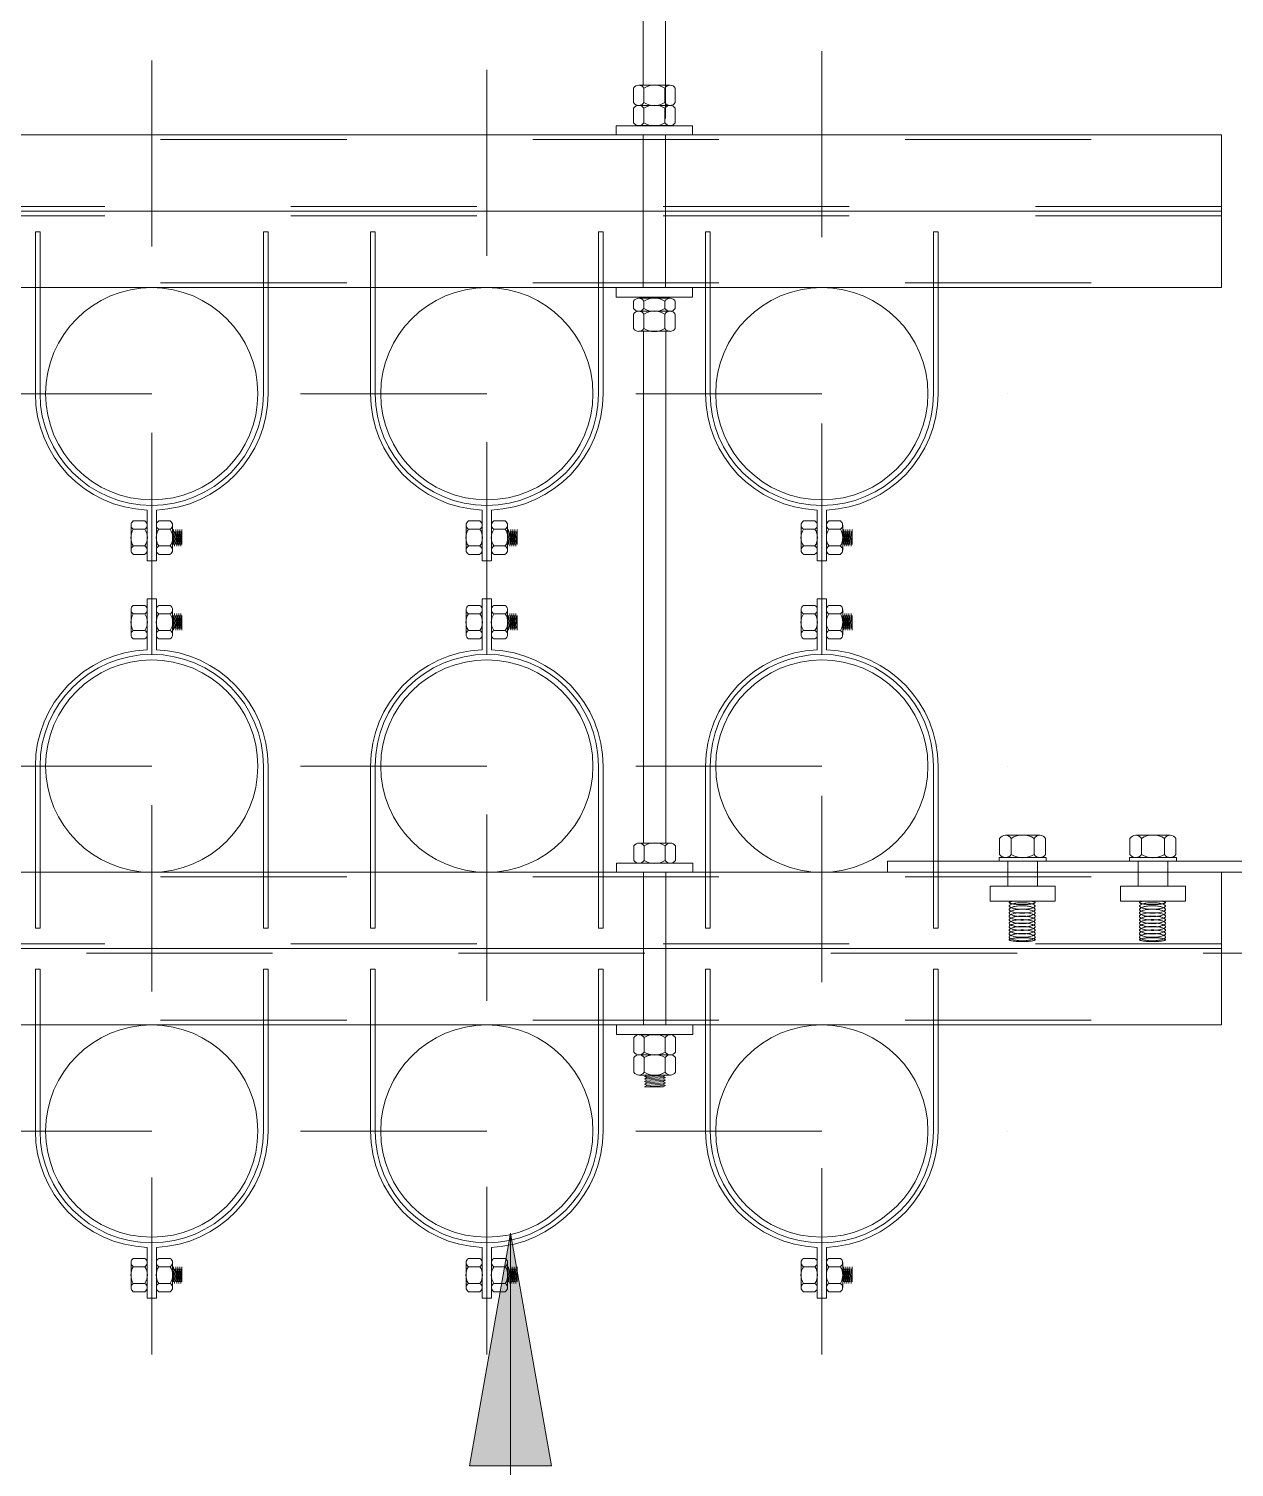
# Model space of a CAD drawing. Header units: metres. Extents: x -1215.1 to -1160.7, y 0 to 26.6.
# Drawn here: x -1204.679 to -1204.032, y 19.946 to 20.719 of the extents above; entities that cross this region are included whole.
import ezdxf

# ---------------------------------------------------------------- set-up
doc = ezdxf.new("R2010")
doc.units = ezdxf.units.M
for name, pattern in [('Hidden - Small', [0.002294, 0.0015, -0.0007938]), ('JacobsCenter', [0.015, 0.009, -0.0015, 0.003, -0.0015]), ('JacobsDash', [0.0045, 0.003, -0.0015])]:
    doc.linetypes.add(name, pattern=pattern)
doc.layers.add('A-DETL', color=7, linetype='Continuous', lineweight=13)
doc.layers.add('G-ANNO-TEXT', color=7, linetype='Continuous', lineweight=9)

msp = doc.modelspace()

# ---------------------------------------------------------------- hatches: boundary and pattern name
at = {"layer": 'G-ANNO-TEXT'}
msp.add_hatch(color=256, dxfattribs=at).paths.add_polyline_path([(-1204.42071, 20.07184), (-1204.44275, 19.94684), (-1204.39867, 19.94684)])

# ---------------------------------------------------------------- linework, layer by layer
at = {"layer": 'A-DETL', "lineweight": 18}
for p, q in [((-1204.34939, 20.68828), (-1204.34939, 21.5729)), ((-1204.33739, 20.67037), (-1204.33739, 21.57315)), ((-1204.34939, 20.6616), (-1204.34939, 20.5796)), ((-1204.33739, 20.6616), (-1204.33739, 20.5796)), ((-1204.34923, 20.28129), (-1204.34923, 20.55615)), ((-1204.33723, 20.28129), (-1204.33723, 20.55615)), ((-1204.34923, 20.2656), (-1204.34923, 20.1836)), ((-1204.33723, 20.2656), (-1204.33723, 20.1836))]:
    msp.add_line(p, q, dxfattribs=at)
at = {"layer": 'A-DETL', "linetype": 'JacobsCenter', "lineweight": 9}
for p, q in [((-1204.25341, 20.7066), (-1204.25341, 20.0066)), ((-1204.61341, 20.7016), (-1204.61341, 20.0066)), ((-1204.43341, 20.6966), (-1204.43341, 20.0066)), ((-1204.71341, 20.5226), (-1204.51341, 20.5226)), ((-1204.53341, 20.5226), (-1204.33341, 20.5226)), ((-1204.35341, 20.5226), (-1204.15341, 20.5226)), ((-1204.71341, 20.3226), (-1204.51341, 20.3226)), ((-1204.53341, 20.3226), (-1204.33341, 20.3226)), ((-1204.35341, 20.3226), (-1204.15341, 20.3226)), ((-1204.71341, 20.1266), (-1204.51341, 20.1266)), ((-1204.53341, 20.1266), (-1204.33341, 20.1266)), ((-1204.35341, 20.1266), (-1204.15341, 20.1266))]:
    msp.add_line(p, q, dxfattribs=at)
at = {"layer": 'A-DETL', "lineweight": 9}
for p, q in [((-1204.3546, 20.68673), (-1204.3546, 20.67895)), ((-1204.3518, 20.68828), (-1204.34339, 20.68828)), ((-1204.34899, 20.68673), (-1204.34899, 20.67895)), ((-1204.34339, 20.68828), (-1204.33496, 20.68828)), ((-1204.33778, 20.68673), (-1204.33778, 20.67895)), ((-1204.33217, 20.68673), (-1204.33217, 20.67895)), ((-1204.3546, 20.67593), (-1204.3546, 20.66814)), ((-1204.3518, 20.67748), (-1204.34339, 20.67748)), ((-1204.3518, 20.67748), (-1204.34339, 20.67748)), ((-1204.34899, 20.67593), (-1204.34899, 20.66814)), ((-1204.34339, 20.67748), (-1204.33496, 20.67748)), ((-1204.34339, 20.67748), (-1204.33496, 20.67748)), ((-1204.33778, 20.67593), (-1204.33778, 20.66814)), ((-1204.33217, 20.67593), (-1204.33217, 20.66814)), ((-1204.36389, 20.66649), (-1204.32289, 20.66649)), ((-1204.36389, 20.66649), (-1204.36389, 20.6616)), ((-1204.3518, 20.66667), (-1204.34339, 20.66667)), ((-1204.34339, 20.66667), (-1204.33496, 20.66667)), ((-1204.32289, 20.66649), (-1204.32289, 20.6616)), ((-1204.23805, 20.6206), (-1205.00867, 20.6206)), ((-1204.03867, 20.6206), (-1205.00867, 20.6206)), ((-1204.67591, 20.6096), (-1204.67341, 20.6096)), ((-1204.67591, 20.5226), (-1204.67591, 20.6096)), ((-1204.67341, 20.5226), (-1204.67341, 20.6096)), ((-1204.55341, 20.5226), (-1204.55341, 20.6096)), ((-1204.55341, 20.6096), (-1204.55091, 20.6096)), ((-1204.55091, 20.5226), (-1204.55091, 20.6096)), ((-1204.49591, 20.6096), (-1204.49341, 20.6096)), ((-1204.49591, 20.5226), (-1204.49591, 20.6096)), ((-1204.49341, 20.5226), (-1204.49341, 20.6096)), ((-1204.37341, 20.5226), (-1204.37341, 20.6096)), ((-1204.37341, 20.6096), (-1204.37091, 20.6096)), ((-1204.37091, 20.5226), (-1204.37091, 20.6096)), ((-1204.31591, 20.6096), (-1204.31341, 20.6096)), ((-1204.31591, 20.5226), (-1204.31591, 20.6096)), ((-1204.31341, 20.5226), (-1204.31341, 20.6096)), ((-1204.19341, 20.5226), (-1204.19341, 20.6096)), ((-1204.19341, 20.6096), (-1204.19091, 20.6096)), ((-1204.19091, 20.5226), (-1204.19091, 20.6096)), ((-1204.36389, 20.57449), (-1204.36389, 20.5796)), ((-1204.36389, 20.57449), (-1204.32289, 20.57449)), ((-1204.3518, 20.57386), (-1204.34339, 20.57386)), ((-1204.34339, 20.57386), (-1204.33496, 20.57386)), ((-1204.32289, 20.57449), (-1204.32289, 20.5796)), ((-1204.3546, 20.57231), (-1204.3546, 20.56842)), ((-1204.3546, 20.5654), (-1204.3546, 20.55762)), ((-1204.3518, 20.56695), (-1204.34339, 20.56695)), ((-1204.3518, 20.56695), (-1204.34339, 20.56695)), ((-1204.34899, 20.57231), (-1204.34899, 20.56842)), ((-1204.34899, 20.5654), (-1204.34899, 20.55762)), ((-1204.34339, 20.56695), (-1204.33496, 20.56695)), ((-1204.34339, 20.56695), (-1204.33496, 20.56695)), ((-1204.33778, 20.57231), (-1204.33778, 20.56842)), ((-1204.33778, 20.5654), (-1204.33778, 20.55762)), ((-1204.33217, 20.57231), (-1204.33217, 20.56842)), ((-1204.33217, 20.5654), (-1204.33217, 20.55762)), ((-1204.3518, 20.55615), (-1204.34339, 20.55615)), ((-1204.34339, 20.55615), (-1204.33496, 20.55615)), ((-1204.61591, 20.46015), (-1204.61591, 20.4328)), ((-1204.61341, 20.4626), (-1204.61341, 20.4328)), ((-1204.61091, 20.46015), (-1204.61091, 20.4328)), ((-1204.43591, 20.46015), (-1204.43591, 20.4328)), ((-1204.43341, 20.4626), (-1204.43341, 20.4328)), ((-1204.43091, 20.46015), (-1204.43091, 20.4328)), ((-1204.25591, 20.46015), (-1204.25591, 20.4328)), ((-1204.25341, 20.4626), (-1204.25341, 20.4328)), ((-1204.25091, 20.46015), (-1204.25091, 20.4328)), ((-1204.62454, 20.4453), (-1204.62454, 20.45202)), ((-1204.62454, 20.4453), (-1204.62454, 20.45202)), ((-1204.6233, 20.45425), (-1204.61709, 20.45425)), ((-1204.6233, 20.44977), (-1204.61709, 20.44977)), ((-1204.61591, 20.4453), (-1204.61591, 20.45202)), ((-1204.60346, 20.45425), (-1204.60967, 20.45425)), ((-1204.60346, 20.44977), (-1204.60967, 20.44977)), ((-1204.60222, 20.45201), (-1204.60222, 20.4453)), ((-1204.60166, 20.44966), (-1204.60222, 20.44066)), ((-1204.60054, 20.44966), (-1204.6011, 20.44066)), ((-1204.59941, 20.44966), (-1204.59997, 20.44066)), ((-1204.59829, 20.44966), (-1204.59885, 20.44066)), ((-1204.59772, 20.44066), (-1204.59716, 20.44966)), ((-1204.59716, 20.44966), (-1204.59716, 20.44169)), ((-1204.44454, 20.4453), (-1204.44454, 20.45202)), ((-1204.44454, 20.4453), (-1204.44454, 20.45202)), ((-1204.4433, 20.45425), (-1204.43709, 20.45425)), ((-1204.4433, 20.44977), (-1204.43709, 20.44977)), ((-1204.43591, 20.4453), (-1204.43591, 20.45202)), ((-1204.42346, 20.45425), (-1204.42967, 20.45425)), ((-1204.42346, 20.44977), (-1204.42967, 20.44977)), ((-1204.42222, 20.45201), (-1204.42222, 20.4453)), ((-1204.42166, 20.44966), (-1204.42222, 20.44066)), ((-1204.42054, 20.44966), (-1204.4211, 20.44066)), ((-1204.41941, 20.44966), (-1204.41997, 20.44066)), ((-1204.41829, 20.44966), (-1204.41885, 20.44066)), ((-1204.41772, 20.44066), (-1204.41716, 20.44966)), ((-1204.41716, 20.44966), (-1204.41716, 20.44169)), ((-1204.26454, 20.4453), (-1204.26454, 20.45202)), ((-1204.26454, 20.4453), (-1204.26454, 20.45202)), ((-1204.2633, 20.45425), (-1204.25709, 20.45425)), ((-1204.2633, 20.44977), (-1204.25709, 20.44977)), ((-1204.25591, 20.4453), (-1204.25591, 20.45202)), ((-1204.24346, 20.45425), (-1204.24967, 20.45425)), ((-1204.24346, 20.44977), (-1204.24967, 20.44977)), ((-1204.24222, 20.45201), (-1204.24222, 20.4453)), ((-1204.24166, 20.44966), (-1204.24222, 20.44066)), ((-1204.24054, 20.44966), (-1204.2411, 20.44066)), ((-1204.23941, 20.44966), (-1204.23997, 20.44066)), ((-1204.23829, 20.44966), (-1204.23885, 20.44066)), ((-1204.23772, 20.44066), (-1204.23716, 20.44966)), ((-1204.23716, 20.44966), (-1204.23716, 20.44169)), ((-1204.62454, 20.43858), (-1204.62454, 20.4453)), ((-1204.62454, 20.43858), (-1204.62454, 20.4453)), ((-1204.61591, 20.43858), (-1204.61591, 20.4453)), ((-1204.60222, 20.4453), (-1204.60222, 20.43857)), ((-1204.6011, 20.44863), (-1204.60166, 20.44169)), ((-1204.59997, 20.44863), (-1204.60054, 20.44169)), ((-1204.59885, 20.44863), (-1204.59941, 20.44169)), ((-1204.59772, 20.44863), (-1204.59829, 20.44169)), ((-1204.44454, 20.43858), (-1204.44454, 20.4453)), ((-1204.44454, 20.43858), (-1204.44454, 20.4453)), ((-1204.43591, 20.43858), (-1204.43591, 20.4453)), ((-1204.42222, 20.4453), (-1204.42222, 20.43857)), ((-1204.4211, 20.44863), (-1204.42166, 20.44169)), ((-1204.41997, 20.44863), (-1204.42054, 20.44169)), ((-1204.41885, 20.44863), (-1204.41941, 20.44169)), ((-1204.41772, 20.44863), (-1204.41829, 20.44169)), ((-1204.26454, 20.43858), (-1204.26454, 20.4453)), ((-1204.26454, 20.43858), (-1204.26454, 20.4453)), ((-1204.25591, 20.43858), (-1204.25591, 20.4453)), ((-1204.24222, 20.4453), (-1204.24222, 20.43857)), ((-1204.2411, 20.44863), (-1204.24166, 20.44169)), ((-1204.23997, 20.44863), (-1204.24054, 20.44169)), ((-1204.23885, 20.44863), (-1204.23941, 20.44169)), ((-1204.23772, 20.44863), (-1204.23829, 20.44169)), ((-1204.6233, 20.44082), (-1204.61709, 20.44082)), ((-1204.6233, 20.43634), (-1204.61709, 20.43634)), ((-1204.60346, 20.44082), (-1204.60967, 20.44082)), ((-1204.60346, 20.43634), (-1204.60967, 20.43634)), ((-1204.4433, 20.44082), (-1204.43709, 20.44082)), ((-1204.4433, 20.43634), (-1204.43709, 20.43634)), ((-1204.42346, 20.44082), (-1204.42967, 20.44082)), ((-1204.42346, 20.43634), (-1204.42967, 20.43634)), ((-1204.2633, 20.44082), (-1204.25709, 20.44082)), ((-1204.2633, 20.43634), (-1204.25709, 20.43634)), ((-1204.24346, 20.44082), (-1204.24967, 20.44082)), ((-1204.24346, 20.43634), (-1204.24967, 20.43634)), ((-1204.61091, 20.4328), (-1204.61591, 20.4328)), ((-1204.43091, 20.4328), (-1204.43591, 20.4328)), ((-1204.25091, 20.4328), (-1204.25591, 20.4328)), ((-1204.61091, 20.41241), (-1204.61591, 20.41241)), ((-1204.61591, 20.38505), (-1204.61591, 20.41241)), ((-1204.61341, 20.3826), (-1204.61341, 20.41241)), ((-1204.61091, 20.38505), (-1204.61091, 20.41241)), ((-1204.43091, 20.41241), (-1204.43591, 20.41241)), ((-1204.43591, 20.38505), (-1204.43591, 20.41241)), ((-1204.43341, 20.3826), (-1204.43341, 20.41241)), ((-1204.43091, 20.38505), (-1204.43091, 20.41241)), ((-1204.25091, 20.41241), (-1204.25591, 20.41241)), ((-1204.25591, 20.38505), (-1204.25591, 20.41241)), ((-1204.25341, 20.3826), (-1204.25341, 20.41241)), ((-1204.25091, 20.38505), (-1204.25091, 20.41241)), ((-1204.62454, 20.40663), (-1204.62454, 20.39991)), ((-1204.62454, 20.40663), (-1204.62454, 20.39991)), ((-1204.6233, 20.40887), (-1204.61709, 20.40887)), ((-1204.6233, 20.40439), (-1204.61709, 20.40439)), ((-1204.61591, 20.40663), (-1204.61591, 20.39991)), ((-1204.60346, 20.40887), (-1204.60967, 20.40887)), ((-1204.60346, 20.40439), (-1204.60967, 20.40439)), ((-1204.60222, 20.39991), (-1204.60222, 20.40664)), ((-1204.60166, 20.39555), (-1204.60222, 20.40455)), ((-1204.6011, 20.39658), (-1204.60166, 20.40352)), ((-1204.60054, 20.39555), (-1204.6011, 20.40455)), ((-1204.59997, 20.39658), (-1204.60054, 20.40352)), ((-1204.59941, 20.39555), (-1204.59997, 20.40455)), ((-1204.59885, 20.39658), (-1204.59941, 20.40352)), ((-1204.59829, 20.39555), (-1204.59885, 20.40455)), ((-1204.59772, 20.39658), (-1204.59829, 20.40352)), ((-1204.59772, 20.40455), (-1204.59716, 20.39555)), ((-1204.59716, 20.39555), (-1204.59716, 20.40352)), ((-1204.44454, 20.40663), (-1204.44454, 20.39991)), ((-1204.44454, 20.40663), (-1204.44454, 20.39991)), ((-1204.4433, 20.40887), (-1204.43709, 20.40887)), ((-1204.4433, 20.40439), (-1204.43709, 20.40439)), ((-1204.43591, 20.40663), (-1204.43591, 20.39991)), ((-1204.42346, 20.40887), (-1204.42967, 20.40887)), ((-1204.42346, 20.40439), (-1204.42967, 20.40439)), ((-1204.42222, 20.39991), (-1204.42222, 20.40664)), ((-1204.42166, 20.39555), (-1204.42222, 20.40455)), ((-1204.4211, 20.39658), (-1204.42166, 20.40352)), ((-1204.42054, 20.39555), (-1204.4211, 20.40455)), ((-1204.41997, 20.39658), (-1204.42054, 20.40352)), ((-1204.41941, 20.39555), (-1204.41997, 20.40455)), ((-1204.41885, 20.39658), (-1204.41941, 20.40352)), ((-1204.41829, 20.39555), (-1204.41885, 20.40455)), ((-1204.41772, 20.39658), (-1204.41829, 20.40352)), ((-1204.41772, 20.40455), (-1204.41716, 20.39555)), ((-1204.41716, 20.39555), (-1204.41716, 20.40352)), ((-1204.26454, 20.40663), (-1204.26454, 20.39991)), ((-1204.26454, 20.40663), (-1204.26454, 20.39991)), ((-1204.2633, 20.40887), (-1204.25709, 20.40887)), ((-1204.2633, 20.40439), (-1204.25709, 20.40439)), ((-1204.25591, 20.40663), (-1204.25591, 20.39991)), ((-1204.24346, 20.40887), (-1204.24967, 20.40887)), ((-1204.24346, 20.40439), (-1204.24967, 20.40439)), ((-1204.24222, 20.39991), (-1204.24222, 20.40664)), ((-1204.24166, 20.39555), (-1204.24222, 20.40455)), ((-1204.2411, 20.39658), (-1204.24166, 20.40352)), ((-1204.24054, 20.39555), (-1204.2411, 20.40455)), ((-1204.23997, 20.39658), (-1204.24054, 20.40352)), ((-1204.23941, 20.39555), (-1204.23997, 20.40455)), ((-1204.23885, 20.39658), (-1204.23941, 20.40352)), ((-1204.23829, 20.39555), (-1204.23885, 20.40455)), ((-1204.23772, 20.39658), (-1204.23829, 20.40352)), ((-1204.23772, 20.40455), (-1204.23716, 20.39555)), ((-1204.23716, 20.39555), (-1204.23716, 20.40352)), ((-1204.62454, 20.39991), (-1204.62454, 20.39318)), ((-1204.62454, 20.39991), (-1204.62454, 20.39318)), ((-1204.6233, 20.39543), (-1204.61709, 20.39543)), ((-1204.61591, 20.39991), (-1204.61591, 20.39318)), ((-1204.60346, 20.39543), (-1204.60967, 20.39543)), ((-1204.60222, 20.39319), (-1204.60222, 20.39991)), ((-1204.44454, 20.39991), (-1204.44454, 20.39318)), ((-1204.44454, 20.39991), (-1204.44454, 20.39318)), ((-1204.4433, 20.39543), (-1204.43709, 20.39543)), ((-1204.43591, 20.39991), (-1204.43591, 20.39318)), ((-1204.42346, 20.39543), (-1204.42967, 20.39543)), ((-1204.42222, 20.39319), (-1204.42222, 20.39991)), ((-1204.26454, 20.39991), (-1204.26454, 20.39318)), ((-1204.26454, 20.39991), (-1204.26454, 20.39318)), ((-1204.2633, 20.39543), (-1204.25709, 20.39543)), ((-1204.25591, 20.39991), (-1204.25591, 20.39318)), ((-1204.24346, 20.39543), (-1204.24967, 20.39543)), ((-1204.24222, 20.39319), (-1204.24222, 20.39991)), ((-1204.6233, 20.39096), (-1204.61709, 20.39096)), ((-1204.60346, 20.39096), (-1204.60967, 20.39096)), ((-1204.4433, 20.39096), (-1204.43709, 20.39096)), ((-1204.42346, 20.39096), (-1204.42967, 20.39096)), ((-1204.2633, 20.39096), (-1204.25709, 20.39096)), ((-1204.24346, 20.39096), (-1204.24967, 20.39096)), ((-1204.67591, 20.3226), (-1204.67591, 20.2356)), ((-1204.67341, 20.3226), (-1204.67341, 20.2356)), ((-1204.55341, 20.3226), (-1204.55341, 20.2356)), ((-1204.55091, 20.3226), (-1204.55091, 20.2356)), ((-1204.49591, 20.3226), (-1204.49591, 20.2356)), ((-1204.49341, 20.3226), (-1204.49341, 20.2356)), ((-1204.37341, 20.3226), (-1204.37341, 20.2356)), ((-1204.37091, 20.3226), (-1204.37091, 20.2356)), ((-1204.31591, 20.3226), (-1204.31591, 20.2356)), ((-1204.31341, 20.3226), (-1204.31341, 20.2356)), ((-1204.19341, 20.3226), (-1204.19341, 20.2356)), ((-1204.19091, 20.3226), (-1204.19091, 20.2356)), ((-1204.35444, 20.27974), (-1204.35444, 20.27196)), ((-1204.35164, 20.28129), (-1204.34323, 20.28129)), ((-1204.35164, 20.28129), (-1204.34323, 20.28129)), ((-1204.34883, 20.27974), (-1204.34883, 20.27196)), ((-1204.34323, 20.28129), (-1204.3348, 20.28129)), ((-1204.34323, 20.28129), (-1204.3348, 20.28129)), ((-1204.33762, 20.27974), (-1204.33762, 20.27196)), ((-1204.33201, 20.27974), (-1204.33201, 20.27196)), ((-1204.15788, 20.28376), (-1204.15788, 20.2752)), ((-1204.1548, 20.28547), (-1204.14555, 20.28547)), ((-1204.1548, 20.28547), (-1204.14555, 20.28547)), ((-1204.15172, 20.28376), (-1204.15172, 20.2752)), ((-1204.14555, 20.28547), (-1204.13628, 20.28547)), ((-1204.14555, 20.28547), (-1204.13628, 20.28547)), ((-1204.13938, 20.28376), (-1204.13938, 20.2752)), ((-1204.13321, 20.28376), (-1204.13321, 20.2752)), ((-1204.08788, 20.28376), (-1204.08788, 20.2752)), ((-1204.0848, 20.28547), (-1204.07555, 20.28547)), ((-1204.0848, 20.28547), (-1204.07555, 20.28547)), ((-1204.08172, 20.28376), (-1204.08172, 20.2752)), ((-1204.07555, 20.28547), (-1204.06628, 20.28547)), ((-1204.07555, 20.28547), (-1204.06628, 20.28547)), ((-1204.06938, 20.28376), (-1204.06938, 20.2752)), ((-1204.06321, 20.28376), (-1204.06321, 20.2752)), ((-1204.1582, 20.27358), (-1204.1329, 20.27358)), ((-1204.1582, 20.2716), (-1204.1582, 20.27358)), ((-1204.1329, 20.2716), (-1204.1582, 20.2716)), ((-1204.1548, 20.27358), (-1204.14555, 20.27358)), ((-1204.14555, 20.27358), (-1204.13628, 20.27358)), ((-1204.1329, 20.27358), (-1204.1329, 20.2716)), ((-1204.0882, 20.27358), (-1204.0629, 20.27358)), ((-1204.0882, 20.2716), (-1204.0882, 20.27358)), ((-1204.0629, 20.2716), (-1204.0882, 20.2716)), ((-1204.0848, 20.27358), (-1204.07555, 20.27358)), ((-1204.07555, 20.27358), (-1204.06628, 20.27358)), ((-1204.0629, 20.27358), (-1204.0629, 20.2716)), ((-1204.36373, 20.27049), (-1204.32273, 20.27049)), ((-1204.36373, 20.27049), (-1204.36373, 20.2656)), ((-1204.35164, 20.27049), (-1204.34323, 20.27049)), ((-1204.34323, 20.27049), (-1204.3348, 20.27049)), ((-1204.32273, 20.27049), (-1204.32273, 20.2656)), ((-1204.67591, 20.2356), (-1204.67341, 20.2356)), ((-1204.55341, 20.2356), (-1204.55091, 20.2356)), ((-1204.49591, 20.2356), (-1204.49341, 20.2356)), ((-1204.37341, 20.2356), (-1204.37091, 20.2356)), ((-1204.31591, 20.2356), (-1204.31341, 20.2356)), ((-1204.19341, 20.2356), (-1204.19091, 20.2356)), ((-1204.03867, 20.2246), (-1205.00867, 20.2246)), ((-1204.67591, 20.2136), (-1204.67341, 20.2136)), ((-1204.67591, 20.1266), (-1204.67591, 20.2136)), ((-1204.67341, 20.1266), (-1204.67341, 20.2136)), ((-1204.55341, 20.1266), (-1204.55341, 20.2136)), ((-1204.55341, 20.2136), (-1204.55091, 20.2136)), ((-1204.55091, 20.1266), (-1204.55091, 20.2136)), ((-1204.49591, 20.2136), (-1204.49341, 20.2136)), ((-1204.49591, 20.1266), (-1204.49591, 20.2136)), ((-1204.49341, 20.1266), (-1204.49341, 20.2136)), ((-1204.37341, 20.1266), (-1204.37341, 20.2136)), ((-1204.37341, 20.2136), (-1204.37091, 20.2136)), ((-1204.37091, 20.1266), (-1204.37091, 20.2136)), ((-1204.31591, 20.2136), (-1204.31341, 20.2136)), ((-1204.31591, 20.1266), (-1204.31591, 20.2136)), ((-1204.31341, 20.1266), (-1204.31341, 20.2136)), ((-1204.19341, 20.1266), (-1204.19341, 20.2136)), ((-1204.19341, 20.2136), (-1204.19091, 20.2136)), ((-1204.19091, 20.1266), (-1204.19091, 20.2136)), ((-1204.36373, 20.17849), (-1204.36373, 20.1836)), ((-1204.32273, 20.17849), (-1204.32273, 20.1836)), ((-1204.36373, 20.17849), (-1204.32273, 20.17849)), ((-1204.35444, 20.16905), (-1204.35444, 20.17684)), ((-1204.35164, 20.17831), (-1204.34323, 20.17831)), ((-1204.34883, 20.16905), (-1204.34883, 20.17684)), ((-1204.34323, 20.17831), (-1204.3348, 20.17831)), ((-1204.33762, 20.16905), (-1204.33762, 20.17684)), ((-1204.33201, 20.16905), (-1204.33201, 20.17684)), ((-1204.35444, 20.15825), (-1204.35444, 20.16603)), ((-1204.35164, 20.1675), (-1204.34323, 20.1675)), ((-1204.35164, 20.1675), (-1204.34323, 20.1675)), ((-1204.34883, 20.15825), (-1204.34883, 20.16603)), ((-1204.34323, 20.1675), (-1204.3348, 20.1675)), ((-1204.34323, 20.1675), (-1204.3348, 20.1675)), ((-1204.33762, 20.15825), (-1204.33762, 20.16603)), ((-1204.33201, 20.15825), (-1204.33201, 20.16603)), ((-1204.35164, 20.1567), (-1204.34323, 20.1567)), ((-1204.3474, 20.1567), (-1204.34869, 20.156)), ((-1204.34869, 20.156), (-1204.33742, 20.1567)), ((-1204.34869, 20.156), (-1204.3474, 20.15529)), ((-1204.3474, 20.15529), (-1204.33871, 20.156)), ((-1204.34323, 20.1567), (-1204.3348, 20.1567)), ((-1204.33871, 20.156), (-1204.33742, 20.1567)), ((-1204.33871, 20.156), (-1204.33742, 20.1567)), ((-1204.33742, 20.15529), (-1204.33871, 20.156)), ((-1204.33742, 20.15529), (-1204.33871, 20.156)), ((-1204.3474, 20.15529), (-1204.34869, 20.15459)), ((-1204.34869, 20.15459), (-1204.33742, 20.15529)), ((-1204.34869, 20.15459), (-1204.3474, 20.15388)), ((-1204.3474, 20.15388), (-1204.34869, 20.15318)), ((-1204.34869, 20.15318), (-1204.33742, 20.15388)), ((-1204.34869, 20.15318), (-1204.3474, 20.15247)), ((-1204.3474, 20.15247), (-1204.34869, 20.15177)), ((-1204.34869, 20.15177), (-1204.33742, 20.15247)), ((-1204.34869, 20.15177), (-1204.3474, 20.15107)), ((-1204.33742, 20.15107), (-1204.34869, 20.15036)), ((-1204.34869, 20.15036), (-1204.3474, 20.15107)), ((-1204.34869, 20.15036), (-1204.33871, 20.15036)), ((-1204.3474, 20.15388), (-1204.33871, 20.15459)), ((-1204.3474, 20.15247), (-1204.33871, 20.15318)), ((-1204.3474, 20.15107), (-1204.33871, 20.15177)), ((-1204.33871, 20.15459), (-1204.33742, 20.15529)), ((-1204.33742, 20.15388), (-1204.33871, 20.15459)), ((-1204.33871, 20.15318), (-1204.33742, 20.15388)), ((-1204.33742, 20.15247), (-1204.33871, 20.15318)), ((-1204.33871, 20.15177), (-1204.33742, 20.15247)), ((-1204.33871, 20.15177), (-1204.33742, 20.15107)), ((-1204.33871, 20.15036), (-1204.33742, 20.15107)), ((-1204.61591, 20.06415), (-1204.61591, 20.0368)), ((-1204.61341, 20.0666), (-1204.61341, 20.0368)), ((-1204.61091, 20.06415), (-1204.61091, 20.0368)), ((-1204.43591, 20.06415), (-1204.43591, 20.0368)), ((-1204.43341, 20.0666), (-1204.43341, 20.0368)), ((-1204.43091, 20.06415), (-1204.43091, 20.0368)), ((-1204.25591, 20.06415), (-1204.25591, 20.0368)), ((-1204.25341, 20.0666), (-1204.25341, 20.0368)), ((-1204.25091, 20.06415), (-1204.25091, 20.0368)), ((-1204.62454, 20.0493), (-1204.62454, 20.05602)), ((-1204.62454, 20.0493), (-1204.62454, 20.05602)), ((-1204.6233, 20.05825), (-1204.61709, 20.05825)), ((-1204.61591, 20.0493), (-1204.61591, 20.05602)), ((-1204.60346, 20.05825), (-1204.60967, 20.05825)), ((-1204.60222, 20.05601), (-1204.60222, 20.0493)), ((-1204.44454, 20.0493), (-1204.44454, 20.05602)), ((-1204.44454, 20.0493), (-1204.44454, 20.05602)), ((-1204.4433, 20.05825), (-1204.43709, 20.05825)), ((-1204.43591, 20.0493), (-1204.43591, 20.05602)), ((-1204.42346, 20.05825), (-1204.42967, 20.05825)), ((-1204.42222, 20.05601), (-1204.42222, 20.0493)), ((-1204.26454, 20.0493), (-1204.26454, 20.05602)), ((-1204.26454, 20.0493), (-1204.26454, 20.05602)), ((-1204.2633, 20.05825), (-1204.25709, 20.05825)), ((-1204.25591, 20.0493), (-1204.25591, 20.05602)), ((-1204.24346, 20.05825), (-1204.24967, 20.05825)), ((-1204.24222, 20.05601), (-1204.24222, 20.0493)), ((-1204.62454, 20.04258), (-1204.62454, 20.0493)), ((-1204.62454, 20.04258), (-1204.62454, 20.0493)), ((-1204.6233, 20.05377), (-1204.61709, 20.05377)), ((-1204.61591, 20.04258), (-1204.61591, 20.0493)), ((-1204.60346, 20.05377), (-1204.60967, 20.05377)), ((-1204.60166, 20.05366), (-1204.60222, 20.04466)), ((-1204.60222, 20.0493), (-1204.60222, 20.04257)), ((-1204.6011, 20.05263), (-1204.60166, 20.04569)), ((-1204.60054, 20.05366), (-1204.6011, 20.04466)), ((-1204.59997, 20.05263), (-1204.60054, 20.04569)), ((-1204.59941, 20.05366), (-1204.59997, 20.04466)), ((-1204.59885, 20.05263), (-1204.59941, 20.04569)), ((-1204.59829, 20.05366), (-1204.59885, 20.04466)), ((-1204.59772, 20.05263), (-1204.59829, 20.04569)), ((-1204.59772, 20.04466), (-1204.59716, 20.05366)), ((-1204.59716, 20.05366), (-1204.59716, 20.04569)), ((-1204.44454, 20.04258), (-1204.44454, 20.0493)), ((-1204.44454, 20.04258), (-1204.44454, 20.0493)), ((-1204.4433, 20.05377), (-1204.43709, 20.05377)), ((-1204.43591, 20.04258), (-1204.43591, 20.0493)), ((-1204.42346, 20.05377), (-1204.42967, 20.05377)), ((-1204.42166, 20.05366), (-1204.42222, 20.04466)), ((-1204.42222, 20.0493), (-1204.42222, 20.04257)), ((-1204.4211, 20.05263), (-1204.42166, 20.04569)), ((-1204.42054, 20.05366), (-1204.4211, 20.04466)), ((-1204.41997, 20.05263), (-1204.42054, 20.04569)), ((-1204.41941, 20.05366), (-1204.41997, 20.04466)), ((-1204.41885, 20.05263), (-1204.41941, 20.04569)), ((-1204.41829, 20.05366), (-1204.41885, 20.04466)), ((-1204.41772, 20.05263), (-1204.41829, 20.04569)), ((-1204.41772, 20.04466), (-1204.41716, 20.05366)), ((-1204.41716, 20.05366), (-1204.41716, 20.04569)), ((-1204.26454, 20.04258), (-1204.26454, 20.0493)), ((-1204.26454, 20.04258), (-1204.26454, 20.0493)), ((-1204.2633, 20.05377), (-1204.25709, 20.05377)), ((-1204.25591, 20.04258), (-1204.25591, 20.0493)), ((-1204.24346, 20.05377), (-1204.24967, 20.05377)), ((-1204.24166, 20.05366), (-1204.24222, 20.04466)), ((-1204.24222, 20.0493), (-1204.24222, 20.04257)), ((-1204.2411, 20.05263), (-1204.24166, 20.04569)), ((-1204.24054, 20.05366), (-1204.2411, 20.04466)), ((-1204.23997, 20.05263), (-1204.24054, 20.04569)), ((-1204.23941, 20.05366), (-1204.23997, 20.04466)), ((-1204.23885, 20.05263), (-1204.23941, 20.04569)), ((-1204.23829, 20.05366), (-1204.23885, 20.04466)), ((-1204.23772, 20.05263), (-1204.23829, 20.04569)), ((-1204.23772, 20.04466), (-1204.23716, 20.05366)), ((-1204.23716, 20.05366), (-1204.23716, 20.04569)), ((-1204.6233, 20.04482), (-1204.61709, 20.04482)), ((-1204.6233, 20.04034), (-1204.61709, 20.04034)), ((-1204.60346, 20.04482), (-1204.60967, 20.04482)), ((-1204.60346, 20.04034), (-1204.60967, 20.04034)), ((-1204.4433, 20.04482), (-1204.43709, 20.04482)), ((-1204.4433, 20.04034), (-1204.43709, 20.04034)), ((-1204.42346, 20.04482), (-1204.42967, 20.04482)), ((-1204.42346, 20.04034), (-1204.42967, 20.04034)), ((-1204.2633, 20.04482), (-1204.25709, 20.04482)), ((-1204.2633, 20.04034), (-1204.25709, 20.04034)), ((-1204.24346, 20.04482), (-1204.24967, 20.04482)), ((-1204.24346, 20.04034), (-1204.24967, 20.04034)), ((-1204.61091, 20.0368), (-1204.61591, 20.0368)), ((-1204.43091, 20.0368), (-1204.43591, 20.0368)), ((-1204.25091, 20.0368), (-1204.25591, 20.0368))]:
    msp.add_line(p, q, dxfattribs=at)
at = {"layer": 'A-DETL'}
for p, q in [((-1205.00867, 20.6616), (-1204.03867, 20.6616)), ((-1204.03867, 20.6616), (-1204.03867, 20.5796)), ((-1205.00867, 20.5796), (-1204.03867, 20.5796)), ((-1204.21805, 20.2716), (-1203.89142, 20.2716)), ((-1204.21805, 20.2716), (-1204.21805, 20.2656)), ((-1205.00867, 20.2656), (-1204.03867, 20.2656)), ((-1204.03867, 20.2656), (-1204.03867, 20.1836)), ((-1204.03867, 20.2221), (-1203.88771, 20.2221)), ((-1205.00867, 20.1836), (-1204.03867, 20.1836))]:
    msp.add_line(p, q, dxfattribs=at)
at = {"layer": 'A-DETL', "linetype": 'JacobsDash', "lineweight": 9}
for p, q in [((-1205.00867, 20.6591), (-1204.03867, 20.6591)), ((-1204.03867, 20.6231), (-1205.00867, 20.6231)), ((-1204.03867, 20.6181), (-1205.00867, 20.6181)), ((-1205.00867, 20.5821), (-1204.03867, 20.5821)), ((-1205.00867, 20.2631), (-1204.03867, 20.2631)), ((-1204.03867, 20.2271), (-1205.00867, 20.2271)), ((-1203.94854, 20.2221), (-1205.09867, 20.2221)), ((-1205.00867, 20.1861), (-1204.03867, 20.1861))]:
    msp.add_line(p, q, dxfattribs=at)
at = {"layer": 'A-DETL', "linetype": 'Hidden - Small', "lineweight": 9}
for p, q in [((-1204.15355, 20.2581), (-1204.15355, 20.2716)), ((-1204.13755, 20.2581), (-1204.13755, 20.2716)), ((-1204.08355, 20.2581), (-1204.08355, 20.2716)), ((-1204.06755, 20.2581), (-1204.06755, 20.2716)), ((-1204.12805, 20.2581), (-1204.16305, 20.2581)), ((-1204.16305, 20.2501), (-1204.16305, 20.2581)), ((-1204.12805, 20.2501), (-1204.12805, 20.2581)), ((-1204.05805, 20.2581), (-1204.09305, 20.2581)), ((-1204.09305, 20.2501), (-1204.09305, 20.2581)), ((-1204.05805, 20.2501), (-1204.05805, 20.2581)), ((-1204.16305, 20.2501), (-1204.12805, 20.2501)), ((-1204.09305, 20.2501), (-1204.05805, 20.2501))]:
    msp.add_line(p, q, dxfattribs=at)
at = {"layer": 'A-DETL', "linetype": 'JacobsDash'}
msp.add_line((-1204.03867, 20.2656), (-1203.89097, 20.2656), dxfattribs=at)
at = {"layer": 'A-DETL', "color": 143, "lineweight": 18, "true_color": 0x78aac8}
for centre in [(-1204.61341, 20.5226), (-1204.43341, 20.5226), (-1204.25341, 20.5226), (-1204.61341, 20.3226), (-1204.43341, 20.3226), (-1204.25341, 20.3226), (-1204.61341, 20.1266), (-1204.43341, 20.1266), (-1204.25341, 20.1266)]:
    msp.add_circle(centre, 0.057, dxfattribs=at)
at = {"layer": 'A-DETL', "lineweight": 9}
for centre, radius, start, end in [((-1204.3518, 20.68497), 0.00331, 32.13554, 147.86446), ((-1204.34339, 20.67802), 0.01035, 57.20842, 122.79158), ((-1204.33497, 20.68497), 0.00331, 32.1346, 147.8654), ((-1204.33497, 20.68497), 0.00331, 32.1346, 147.8654), ((-1204.3518, 20.68071), 0.00331, 212.13554, 327.86446), ((-1204.3518, 20.67416), 0.00331, 32.13554, 147.86446), ((-1204.34339, 20.68765), 0.01035, 237.20842, 302.79158), ((-1204.34339, 20.66722), 0.01035, 57.20842, 122.79158), ((-1204.33497, 20.68071), 0.00331, 212.1346, 327.8654), ((-1204.33497, 20.68071), 0.00331, 212.1346, 327.8654), ((-1204.33497, 20.67416), 0.00331, 32.1346, 147.8654), ((-1204.33497, 20.67416), 0.00331, 32.1346, 147.8654), ((-1204.3518, 20.66991), 0.00331, 212.13554, 327.86446), ((-1204.34339, 20.67685), 0.01035, 237.20842, 302.79158), ((-1204.33497, 20.66991), 0.00331, 212.1346, 327.8654), ((-1204.33497, 20.66991), 0.00331, 212.1346, 327.8654), ((-1204.3518, 20.57055), 0.00331, 32.13554, 147.86446), ((-1204.34339, 20.56361), 0.01035, 57.20842, 122.79158), ((-1204.33497, 20.57055), 0.00331, 32.1346, 147.8654), ((-1204.33497, 20.57055), 0.00331, 32.1346, 147.8654), ((-1204.3518, 20.57018), 0.00331, 212.13554, 327.86446), ((-1204.3518, 20.56364), 0.00331, 32.13554, 147.86446), ((-1204.34339, 20.57713), 0.01035, 237.20842, 302.79158), ((-1204.34339, 20.5567), 0.01035, 57.20842, 122.79158), ((-1204.33497, 20.57018), 0.00331, 212.1346, 327.8654), ((-1204.33497, 20.57018), 0.00331, 212.1346, 327.8654), ((-1204.33497, 20.56364), 0.00331, 32.1346, 147.8654), ((-1204.33497, 20.56364), 0.00331, 32.1346, 147.8654), ((-1204.3518, 20.55938), 0.00331, 212.13554, 327.86446), ((-1204.34339, 20.56632), 0.01035, 237.20842, 302.79158), ((-1204.33497, 20.55938), 0.00331, 212.1346, 327.8654), ((-1204.33497, 20.55938), 0.00331, 212.1346, 327.8654), ((-1204.61341, 20.5226), 0.0625, 180, 267.70756), ((-1204.61341, 20.5226), 0.06, 180, 360), ((-1204.61341, 20.5226), 0.0625, 272.29244, 0), ((-1204.43341, 20.5226), 0.0625, 180, 267.70756), ((-1204.43341, 20.5226), 0.06, 180, 360), ((-1204.43341, 20.5226), 0.0625, 272.29244, 0), ((-1204.25341, 20.5226), 0.0625, 180, 267.70756), ((-1204.25341, 20.5226), 0.06, 180, 360), ((-1204.25341, 20.5226), 0.0625, 272.29244, 0), ((-1204.61635, 20.4453), 0.00827, 147.20842, 212.79158), ((-1204.62189, 20.45201), 0.00264, 122.1346, 237.8654), ((-1204.62189, 20.45201), 0.00264, 122.1346, 237.8654), ((-1204.61849, 20.45201), 0.00264, 302.1346, 57.8654), ((-1204.61849, 20.45201), 0.00264, 302.1346, 57.8654), ((-1204.62404, 20.4453), 0.00827, 327.20842, 32.79158), ((-1204.60272, 20.4453), 0.00827, 147.20842, 212.79158), ((-1204.60827, 20.45201), 0.00264, 122.13554, 237.86446), ((-1204.60487, 20.45201), 0.00264, 302.13554, 57.86446), ((-1204.61041, 20.4453), 0.00827, 327.20842, 32.79158), ((-1204.43635, 20.4453), 0.00827, 147.20842, 212.79158), ((-1204.44189, 20.45201), 0.00264, 122.1346, 237.8654), ((-1204.44189, 20.45201), 0.00264, 122.1346, 237.8654), ((-1204.43849, 20.45201), 0.00264, 302.1346, 57.8654), ((-1204.43849, 20.45201), 0.00264, 302.1346, 57.8654), ((-1204.44404, 20.4453), 0.00827, 327.20842, 32.79158), ((-1204.42272, 20.4453), 0.00827, 147.20842, 212.79158), ((-1204.42827, 20.45201), 0.00264, 122.13554, 237.86446), ((-1204.42487, 20.45201), 0.00264, 302.13554, 57.86446), ((-1204.43041, 20.4453), 0.00827, 327.20842, 32.79158), ((-1204.25635, 20.4453), 0.00827, 147.20842, 212.79158), ((-1204.26189, 20.45201), 0.00264, 122.1346, 237.8654), ((-1204.26189, 20.45201), 0.00264, 122.1346, 237.8654), ((-1204.25849, 20.45201), 0.00264, 302.1346, 57.8654), ((-1204.25849, 20.45201), 0.00264, 302.1346, 57.8654), ((-1204.26404, 20.4453), 0.00827, 327.20842, 32.79158), ((-1204.24272, 20.4453), 0.00827, 147.20842, 212.79158), ((-1204.24827, 20.45201), 0.00264, 122.13554, 237.86446), ((-1204.24487, 20.45201), 0.00264, 302.13554, 57.86446), ((-1204.25041, 20.4453), 0.00827, 327.20842, 32.79158), ((-1204.62189, 20.43858), 0.00264, 122.13554, 237.86446), ((-1204.61849, 20.43858), 0.00264, 302.13554, 57.86446), ((-1204.60827, 20.43858), 0.00264, 122.1346, 237.8654), ((-1204.60827, 20.43858), 0.00264, 122.1346, 237.8654), ((-1204.60487, 20.43858), 0.00264, 302.1346, 57.8654), ((-1204.60487, 20.43858), 0.00264, 302.1346, 57.8654), ((-1204.44189, 20.43858), 0.00264, 122.13554, 237.86446), ((-1204.43849, 20.43858), 0.00264, 302.13554, 57.86446), ((-1204.42827, 20.43858), 0.00264, 122.1346, 237.8654), ((-1204.42827, 20.43858), 0.00264, 122.1346, 237.8654), ((-1204.42487, 20.43858), 0.00264, 302.1346, 57.8654), ((-1204.42487, 20.43858), 0.00264, 302.1346, 57.8654), ((-1204.26189, 20.43858), 0.00264, 122.13554, 237.86446), ((-1204.25849, 20.43858), 0.00264, 302.13554, 57.86446), ((-1204.24827, 20.43858), 0.00264, 122.1346, 237.8654), ((-1204.24827, 20.43858), 0.00264, 122.1346, 237.8654), ((-1204.24487, 20.43858), 0.00264, 302.1346, 57.8654), ((-1204.24487, 20.43858), 0.00264, 302.1346, 57.8654), ((-1204.61635, 20.39991), 0.00827, 147.20842, 212.79158), ((-1204.62189, 20.40663), 0.00264, 122.13554, 237.86446), ((-1204.61849, 20.40663), 0.00264, 302.13554, 57.86446), ((-1204.62404, 20.39991), 0.00827, 327.20842, 32.79158), ((-1204.60272, 20.39991), 0.00827, 147.20842, 212.79158), ((-1204.60827, 20.40663), 0.00264, 122.1346, 237.8654), ((-1204.60827, 20.40663), 0.00264, 122.1346, 237.8654), ((-1204.60487, 20.40663), 0.00264, 302.1346, 57.8654), ((-1204.60487, 20.40663), 0.00264, 302.1346, 57.8654), ((-1204.61041, 20.39991), 0.00827, 327.20842, 32.79158), ((-1204.43635, 20.39991), 0.00827, 147.20842, 212.79158), ((-1204.44189, 20.40663), 0.00264, 122.13554, 237.86446), ((-1204.43849, 20.40663), 0.00264, 302.13554, 57.86446), ((-1204.44404, 20.39991), 0.00827, 327.20842, 32.79158), ((-1204.42272, 20.39991), 0.00827, 147.20842, 212.79158), ((-1204.42827, 20.40663), 0.00264, 122.1346, 237.8654), ((-1204.42827, 20.40663), 0.00264, 122.1346, 237.8654), ((-1204.42487, 20.40663), 0.00264, 302.1346, 57.8654), ((-1204.42487, 20.40663), 0.00264, 302.1346, 57.8654), ((-1204.43041, 20.39991), 0.00827, 327.20842, 32.79158), ((-1204.25635, 20.39991), 0.00827, 147.20842, 212.79158), ((-1204.26189, 20.40663), 0.00264, 122.13554, 237.86446), ((-1204.25849, 20.40663), 0.00264, 302.13554, 57.86446), ((-1204.26404, 20.39991), 0.00827, 327.20842, 32.79158), ((-1204.24272, 20.39991), 0.00827, 147.20842, 212.79158), ((-1204.24827, 20.40663), 0.00264, 122.1346, 237.8654), ((-1204.24827, 20.40663), 0.00264, 122.1346, 237.8654), ((-1204.24487, 20.40663), 0.00264, 302.1346, 57.8654), ((-1204.24487, 20.40663), 0.00264, 302.1346, 57.8654), ((-1204.25041, 20.39991), 0.00827, 327.20842, 32.79158), ((-1204.62189, 20.39319), 0.00264, 122.1346, 237.8654), ((-1204.62189, 20.39319), 0.00264, 122.1346, 237.8654), ((-1204.61849, 20.39319), 0.00264, 302.1346, 57.8654), ((-1204.61849, 20.39319), 0.00264, 302.1346, 57.8654), ((-1204.60827, 20.39319), 0.00264, 122.13554, 237.86446), ((-1204.60487, 20.39319), 0.00264, 302.13554, 57.86446), ((-1204.44189, 20.39319), 0.00264, 122.1346, 237.8654), ((-1204.44189, 20.39319), 0.00264, 122.1346, 237.8654), ((-1204.43849, 20.39319), 0.00264, 302.1346, 57.8654), ((-1204.43849, 20.39319), 0.00264, 302.1346, 57.8654), ((-1204.42827, 20.39319), 0.00264, 122.13554, 237.86446), ((-1204.42487, 20.39319), 0.00264, 302.13554, 57.86446), ((-1204.26189, 20.39319), 0.00264, 122.1346, 237.8654), ((-1204.26189, 20.39319), 0.00264, 122.1346, 237.8654), ((-1204.25849, 20.39319), 0.00264, 302.1346, 57.8654), ((-1204.25849, 20.39319), 0.00264, 302.1346, 57.8654), ((-1204.24827, 20.39319), 0.00264, 122.13554, 237.86446), ((-1204.24487, 20.39319), 0.00264, 302.13554, 57.86446), ((-1204.61341, 20.3226), 0.0625, 92.29244, 180), ((-1204.61341, 20.3226), 0.06, 0, 180), ((-1204.61341, 20.3226), 0.0625, 0, 87.70756), ((-1204.43341, 20.3226), 0.0625, 92.29244, 180), ((-1204.43341, 20.3226), 0.06, 0, 180), ((-1204.43341, 20.3226), 0.0625, 0, 87.70756), ((-1204.25341, 20.3226), 0.0625, 92.29244, 180), ((-1204.25341, 20.3226), 0.06, 0, 180), ((-1204.25341, 20.3226), 0.0625, 0, 87.70756), ((-1204.35164, 20.27798), 0.00331, 32.13554, 147.86446), ((-1204.34323, 20.27104), 0.01035, 57.20842, 122.79158), ((-1204.33481, 20.27798), 0.00331, 32.1346, 147.8654), ((-1204.33481, 20.27798), 0.00331, 32.1346, 147.8654), ((-1204.1548, 20.28182), 0.00364, 32.13554, 147.86446), ((-1204.14555, 20.27419), 0.01139, 57.20842, 122.79158), ((-1204.13629, 20.28182), 0.00364, 32.1346, 147.8654), ((-1204.13629, 20.28182), 0.00364, 32.1346, 147.8654), ((-1204.0848, 20.28182), 0.00364, 32.13554, 147.86446), ((-1204.07555, 20.27419), 0.01139, 57.20842, 122.79158), ((-1204.06629, 20.28182), 0.00364, 32.1346, 147.8654), ((-1204.06629, 20.28182), 0.00364, 32.1346, 147.8654), ((-1204.35164, 20.27372), 0.00331, 212.13554, 327.86446), ((-1204.34323, 20.28067), 0.01035, 237.20842, 302.79158), ((-1204.33481, 20.27372), 0.00331, 212.1346, 327.8654), ((-1204.33481, 20.27372), 0.00331, 212.1346, 327.8654), ((-1204.1548, 20.27714), 0.00364, 212.13554, 327.86446), ((-1204.14555, 20.28478), 0.01139, 237.20842, 302.79158), ((-1204.13629, 20.27714), 0.00364, 212.1346, 327.8654), ((-1204.13629, 20.27714), 0.00364, 212.1346, 327.8654), ((-1204.0848, 20.27714), 0.00364, 212.13554, 327.86446), ((-1204.07555, 20.28478), 0.01139, 237.20842, 302.79158), ((-1204.06629, 20.27714), 0.00364, 212.1346, 327.8654), ((-1204.06629, 20.27714), 0.00364, 212.1346, 327.8654), ((-1204.35164, 20.17507), 0.00331, 32.13554, 147.86446), ((-1204.34323, 20.16813), 0.01035, 57.20842, 122.79158), ((-1204.33481, 20.17507), 0.00331, 32.1346, 147.8654), ((-1204.33481, 20.17507), 0.00331, 32.1346, 147.8654), ((-1204.35164, 20.17082), 0.00331, 212.13554, 327.86446), ((-1204.35164, 20.16427), 0.00331, 32.13554, 147.86446), ((-1204.34323, 20.17776), 0.01035, 237.20842, 302.79158), ((-1204.34323, 20.15733), 0.01035, 57.20842, 122.79158), ((-1204.33481, 20.17082), 0.00331, 212.1346, 327.8654), ((-1204.33481, 20.17082), 0.00331, 212.1346, 327.8654), ((-1204.33481, 20.16427), 0.00331, 32.1346, 147.8654), ((-1204.33481, 20.16427), 0.00331, 32.1346, 147.8654), ((-1204.35164, 20.16001), 0.00331, 212.13554, 327.86446), ((-1204.34323, 20.16696), 0.01035, 237.20842, 302.79158), ((-1204.33481, 20.16001), 0.00331, 212.1346, 327.8654), ((-1204.33481, 20.16001), 0.00331, 212.1346, 327.8654), ((-1204.61341, 20.1266), 0.0625, 180, 267.70756), ((-1204.61341, 20.1266), 0.06, 180, 360), ((-1204.61341, 20.1266), 0.0625, 272.29244, 0), ((-1204.43341, 20.1266), 0.0625, 180, 267.70756), ((-1204.43341, 20.1266), 0.06, 180, 360), ((-1204.43341, 20.1266), 0.0625, 272.29244, 0), ((-1204.25341, 20.1266), 0.0625, 180, 267.70756), ((-1204.25341, 20.1266), 0.06, 180, 360), ((-1204.25341, 20.1266), 0.0625, 272.29244, 0), ((-1204.62189, 20.05601), 0.00264, 122.1346, 237.8654), ((-1204.62189, 20.05601), 0.00264, 122.1346, 237.8654), ((-1204.61849, 20.05601), 0.00264, 302.1346, 57.8654), ((-1204.61849, 20.05601), 0.00264, 302.1346, 57.8654), ((-1204.60827, 20.05601), 0.00264, 122.13554, 237.86446), ((-1204.60487, 20.05601), 0.00264, 302.13554, 57.86446), ((-1204.44189, 20.05601), 0.00264, 122.1346, 237.8654), ((-1204.44189, 20.05601), 0.00264, 122.1346, 237.8654), ((-1204.43849, 20.05601), 0.00264, 302.1346, 57.8654), ((-1204.43849, 20.05601), 0.00264, 302.1346, 57.8654), ((-1204.42827, 20.05601), 0.00264, 122.13554, 237.86446), ((-1204.42487, 20.05601), 0.00264, 302.13554, 57.86446), ((-1204.26189, 20.05601), 0.00264, 122.1346, 237.8654), ((-1204.26189, 20.05601), 0.00264, 122.1346, 237.8654), ((-1204.25849, 20.05601), 0.00264, 302.1346, 57.8654), ((-1204.25849, 20.05601), 0.00264, 302.1346, 57.8654), ((-1204.24827, 20.05601), 0.00264, 122.13554, 237.86446), ((-1204.24487, 20.05601), 0.00264, 302.13554, 57.86446), ((-1204.61635, 20.0493), 0.00827, 147.20842, 212.79158), ((-1204.62404, 20.0493), 0.00827, 327.20842, 32.79158), ((-1204.60272, 20.0493), 0.00827, 147.20842, 212.79158), ((-1204.61041, 20.0493), 0.00827, 327.20842, 32.79158), ((-1204.43635, 20.0493), 0.00827, 147.20842, 212.79158), ((-1204.44404, 20.0493), 0.00827, 327.20842, 32.79158), ((-1204.42272, 20.0493), 0.00827, 147.20842, 212.79158), ((-1204.43041, 20.0493), 0.00827, 327.20842, 32.79158), ((-1204.25635, 20.0493), 0.00827, 147.20842, 212.79158), ((-1204.26404, 20.0493), 0.00827, 327.20842, 32.79158), ((-1204.24272, 20.0493), 0.00827, 147.20842, 212.79158), ((-1204.25041, 20.0493), 0.00827, 327.20842, 32.79158), ((-1204.62189, 20.04258), 0.00264, 122.13554, 237.86446), ((-1204.61849, 20.04258), 0.00264, 302.13554, 57.86446), ((-1204.60827, 20.04258), 0.00264, 122.1346, 237.8654), ((-1204.60827, 20.04258), 0.00264, 122.1346, 237.8654), ((-1204.60487, 20.04258), 0.00264, 302.1346, 57.8654), ((-1204.60487, 20.04258), 0.00264, 302.1346, 57.8654), ((-1204.44189, 20.04258), 0.00264, 122.13554, 237.86446), ((-1204.43849, 20.04258), 0.00264, 302.13554, 57.86446), ((-1204.42827, 20.04258), 0.00264, 122.1346, 237.8654), ((-1204.42827, 20.04258), 0.00264, 122.1346, 237.8654), ((-1204.42487, 20.04258), 0.00264, 302.1346, 57.8654), ((-1204.42487, 20.04258), 0.00264, 302.1346, 57.8654), ((-1204.26189, 20.04258), 0.00264, 122.13554, 237.86446), ((-1204.25849, 20.04258), 0.00264, 302.13554, 57.86446), ((-1204.24827, 20.04258), 0.00264, 122.1346, 237.8654), ((-1204.24827, 20.04258), 0.00264, 122.1346, 237.8654), ((-1204.24487, 20.04258), 0.00264, 302.1346, 57.8654), ((-1204.24487, 20.04258), 0.00264, 302.1346, 57.8654)]:
    msp.add_arc(centre, radius, start, end, dxfattribs=at)
at = {"layer": 'A-DETL', "linetype": 'JacobsDash', "lineweight": 9}
for centre in [(-1204.14578, 20.24933), (-1204.07578, 20.24933)]:
    msp.add_ellipse(centre, major_axis=(0.00694, 0), ratio=0.155559, start_param=2.351216, end_param=7.073562, dxfattribs=at)
for centre, ratio in [((-1204.14578, 20.24748), 0.253311), ((-1204.07578, 20.24748), 0.253311), ((-1204.14578, 20.24562), 0.285201), ((-1204.14578, 20.24377), 0.285201), ((-1204.14578, 20.24191), 0.285201), ((-1204.14578, 20.24006), 0.285201), ((-1204.07578, 20.24562), 0.285201), ((-1204.07578, 20.24377), 0.285201), ((-1204.07578, 20.24191), 0.285201), ((-1204.07578, 20.24006), 0.285201), ((-1204.14578, 20.2382), 0.285201), ((-1204.14578, 20.23635), 0.285201), ((-1204.14578, 20.2345), 0.285201), ((-1204.14578, 20.23264), 0.285201), ((-1204.14578, 20.23079), 0.285201), ((-1204.07578, 20.2382), 0.285201), ((-1204.07578, 20.23635), 0.285201), ((-1204.07578, 20.2345), 0.285201), ((-1204.07578, 20.23264), 0.285201), ((-1204.07578, 20.23079), 0.285201), ((-1204.14578, 20.2294), 0.147434), ((-1204.07578, 20.2294), 0.147434)]:
    msp.add_ellipse(centre, major_axis=(0.00694, 0), ratio=ratio, dxfattribs=at)
at = {"layer": 'G-ANNO-TEXT'}
for p, q in [((-1204.42071, 20.07184), (-1204.44275, 19.94684)), ((-1204.39867, 19.94684), (-1204.42071, 20.07184)), ((-1204.42071, 20.07184), (-1204.42071, 18.7261)), ((-1204.44275, 19.94684), (-1204.39867, 19.94684))]:
    msp.add_line(p, q, dxfattribs=at)

doc.saveas('drawing.dxf')
